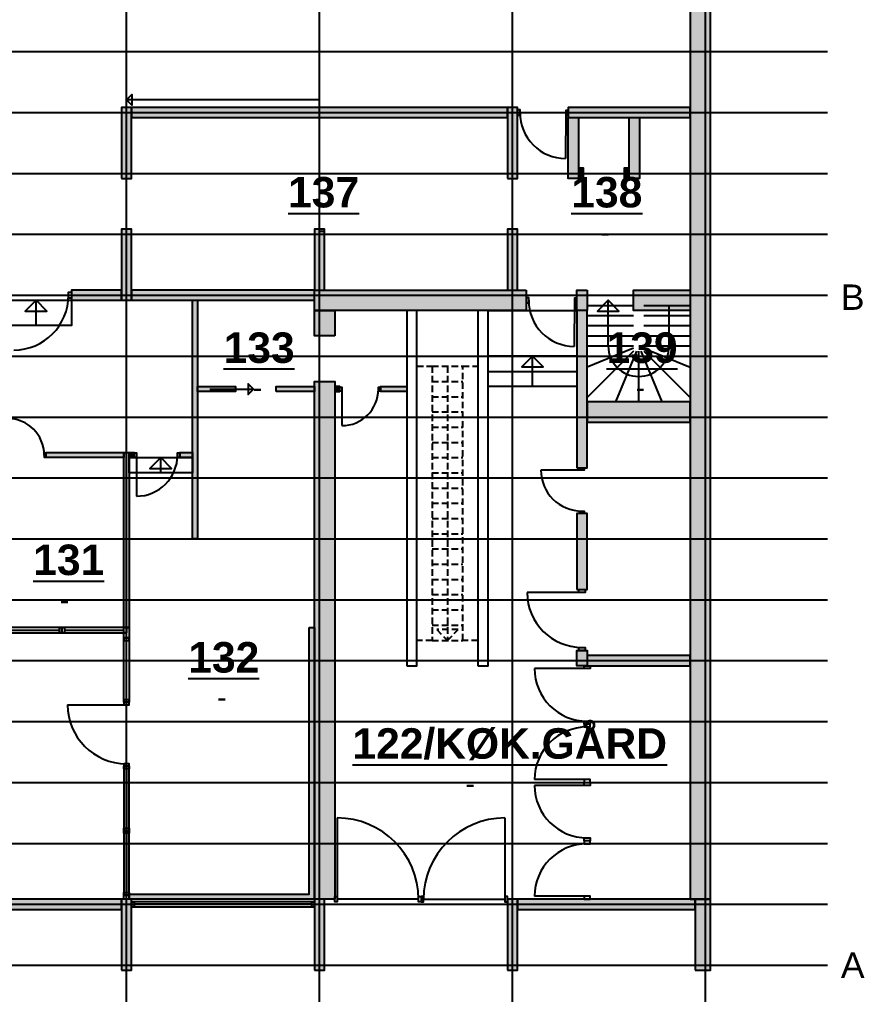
# Model space of a CAD drawing. Header units: millimetres. Extents: x 96064 to 243032, y 44049 to 165007.
# Drawn here: x 176394 to 193032, y 57622 to 76832 of the extents above; entities that cross this region are included whole.
import ezdxf

# ---------------------------------------------------------------- set-up
doc = ezdxf.new("R2010")
doc.units = ezdxf.units.MM
doc.header["$LTSCALE"] = 20
doc.linetypes.add('DASHED', pattern=[19.05, 12.7, -6.35])
for name, color, linetype in [('-  Stueplan eksist', 7, 'CONTINUOUS'), ('-  Trapper', 1, 'CONTINUOUS'), ('- Døre og vinduer', 12, 'CONTINUOUS'), ('-Grid', 254, 'CONTINUOUS'), ('-Rum m2', 6, 'CONTINUOUS'), ('-Rumnumre', 6, 'CONTINUOUS'), ('-Skrav. eksist.', 253, 'CONTINUOUS')]:
    doc.layers.add(name, color=color, linetype=linetype)
doc.styles.add('100', font='arial.ttf', dxfattribs={"height": 150})

msp = doc.modelspace()

# ---------------------------------------------------------------- hatches: boundary and pattern name
at = {"layer": '-Skrav. eksist.'}
h = msp.add_hatch(color=256, dxfattribs=at)
h.dxf.hatch_style = 1
h.paths.add_polyline_path([(189600, 59500), (190000, 59500), (190000, 85900), (189600, 85900)], flags=16)
h.paths.add_polyline_path([(189700, 59300), (189700, 59500), (186200, 59500), (186200, 59300)], flags=17)
h = msp.add_hatch(color=256, dxfattribs=at)
h.dxf.hatch_style = 1
h.paths.add_polyline_path([(189700, 59300), (189700, 59500), (186200, 59500), (186200, 59300)], flags=17)
h.paths.add_polyline_path([(189600, 59500), (190000, 59500), (190000, 85900), (189600, 85900)], flags=16)
h = msp.add_hatch(color=256, dxfattribs=at)
h.dxf.hatch_style = 1
h.paths.add_polyline_path([(189600, 59500), (190000, 59500), (190000, 85900), (189600, 85900)], flags=16)
h.paths.add_polyline_path([(189600, 74900), (189600, 75100), (187200, 75100), (187200, 74900)], flags=17)
h = msp.add_hatch(color=256, dxfattribs=at)
h.dxf.hatch_style = 1
h.paths.add_polyline_path([(189600, 74900), (189600, 75100), (187200, 75100), (187200, 74900)], flags=17)
h.paths.add_polyline_path([(189600, 59500), (190000, 59500), (190000, 85900), (189600, 85900)], flags=16)
h = msp.add_hatch(color=256, dxfattribs=at)
h.dxf.hatch_style = 1
h.paths.add_polyline_path([(187570, 69300), (187570, 68900), (189600, 68900), (189600, 69300)], flags=17)
h.paths.add_polyline_path([(189600, 59500), (190000, 59500), (190000, 85900), (189600, 85900)], flags=16)
h = msp.add_hatch(color=256, dxfattribs=at)
h.dxf.hatch_style = 1
h.paths.add_polyline_path([(189600, 64100), (189600, 64300), (187570, 64300), (187570, 64100)], flags=17)
h.paths.add_polyline_path([(189600, 59500), (190000, 59500), (190000, 85900), (189600, 85900)], flags=16)
h = msp.add_hatch(color=256, dxfattribs=at)
h.dxf.hatch_style = 1
h.paths.add_polyline_path([(187570, 69300), (187570, 68900), (189600, 68900), (189600, 69300)], flags=17)
h.paths.add_polyline_path([(189600, 59500), (190000, 59500), (190000, 85900), (189600, 85900)], flags=16)
h = msp.add_hatch(color=256, dxfattribs=at)
h.dxf.hatch_style = 1
h.paths.add_polyline_path([(189600, 64100), (189600, 64300), (187570, 64300), (187570, 64100)], flags=17)
h.paths.add_polyline_path([(189600, 59500), (190000, 59500), (190000, 85900), (189600, 85900)], flags=16)
h = msp.add_hatch(color=256, dxfattribs=at)
h.dxf.hatch_style = 1
h.paths.add_polyline_path([(189600, 59500), (190000, 59500), (190000, 85900), (189600, 85900)], flags=16)
h.paths.add_polyline_path([(189600, 71500), (189600, 71100), (188485, 71100), (188485, 71500)], flags=17)
h = msp.add_hatch(color=256, dxfattribs=at)
h.dxf.hatch_style = 1
h.paths.add_polyline_path([(189600, 71500), (189600, 71100), (188485, 71100), (188485, 71500)], flags=17)
h.paths.add_polyline_path([(189600, 59500), (190000, 59500), (190000, 85900), (189600, 85900)], flags=16)
h = msp.add_hatch(color=256, dxfattribs=at)
h.dxf.hatch_style = 1
h.paths.add_polyline_path([(189600, 59500), (190000, 59500), (190000, 85900), (189600, 85900)], flags=16)
h.paths.add_polyline_path([(189700, 58100), (190000, 58100), (190000, 59500), (189700, 59500)], flags=17)
h = msp.add_hatch(color=256, dxfattribs=at)
h.dxf.hatch_style = 1
h.paths.add_polyline_path([(189700, 58100), (190000, 58100), (190000, 59500), (189700, 59500)], flags=17)
h.paths.add_polyline_path([(189600, 59500), (190000, 59500), (190000, 85900), (189600, 85900)], flags=16)
h = msp.add_hatch(color=256, dxfattribs=at)
h.dxf.hatch_style = 1
h.paths.add_polyline_path([(189600, 59500), (190000, 59500), (190000, 85900), (189600, 85900)], flags=17)
h.paths.add_polyline_path([(189600, 59500), (190000, 59500), (190000, 85900), (189600, 85900)], flags=16)
h = msp.add_hatch(color=256, dxfattribs=at)
h.dxf.hatch_style = 1
h.paths.add_polyline_path([(178400, 73700), (178600, 73700), (178600, 75100), (178400, 75100)], flags=17)
h = msp.add_hatch(color=256, dxfattribs=at)
h.dxf.hatch_style = 1
h.paths.add_polyline_path([(178400, 73700), (178600, 73700), (178600, 75100), (178400, 75100)], flags=17)
h = msp.add_hatch(color=256, dxfattribs=at)
h.dxf.hatch_style = 1
h.paths.add_polyline_path([(186000, 74900), (186000, 75100), (178600, 75100), (178600, 74900)], flags=17)
h = msp.add_hatch(color=256, dxfattribs=at)
h.dxf.hatch_style = 1
h.paths.add_polyline_path([(186000, 74900), (186000, 75100), (178600, 75100), (178600, 74900)], flags=17)
h = msp.add_hatch(color=256, dxfattribs=at)
h.dxf.hatch_style = 1
h.paths.add_polyline_path([(186000, 73700), (186200, 73700), (186200, 75100), (186000, 75100)], flags=17)
h = msp.add_hatch(color=256, dxfattribs=at)
h.dxf.hatch_style = 1
h.paths.add_polyline_path([(186000, 73700), (186200, 73700), (186200, 75100), (186000, 75100)], flags=17)
h = msp.add_hatch(color=256, dxfattribs=at)
h.dxf.hatch_style = 1
h.paths.add_polyline_path([(187200, 74900), (187400, 74900), (187400, 73700), (187200, 73700)], flags=17)
h = msp.add_hatch(color=256, dxfattribs=at)
h.dxf.hatch_style = 1
h.paths.add_polyline_path([(187200, 74900), (187400, 74900), (187400, 73700), (187200, 73700)], flags=17)
h = msp.add_hatch(color=256, dxfattribs=at)
h.dxf.hatch_style = 1
h.paths.add_polyline_path([(188400, 74900), (188600, 74900), (188600, 73700), (188400, 73700)], flags=17)
h = msp.add_hatch(color=256, dxfattribs=at)
h.dxf.hatch_style = 1
h.paths.add_polyline_path([(188400, 74900), (188600, 74900), (188600, 73700), (188400, 73700)], flags=17)
h = msp.add_hatch(color=256, dxfattribs=at)
h.dxf.hatch_style = 1
h.paths.add_polyline_path([(187400, 73700), (187500, 73700), (187500, 73900), (187400, 73900)], flags=17)
h = msp.add_hatch(color=256, dxfattribs=at)
h.dxf.hatch_style = 1
h.paths.add_polyline_path([(187400, 73700), (187500, 73700), (187500, 73900), (187400, 73900)], flags=17)
h = msp.add_hatch(color=256, dxfattribs=at)
h.dxf.hatch_style = 1
h.paths.add_polyline_path([(188300, 73700), (188400, 73700), (188400, 73900), (188300, 73900)], flags=17)
h = msp.add_hatch(color=256, dxfattribs=at)
h.dxf.hatch_style = 1
h.paths.add_polyline_path([(188300, 73700), (188400, 73700), (188400, 73900), (188300, 73900)], flags=17)
h = msp.add_hatch(color=256, dxfattribs=at)
h.dxf.hatch_style = 1
h.paths.add_polyline_path([(178400, 71300), (178600, 71300), (178600, 72700), (178400, 72700)], flags=17)
h = msp.add_hatch(color=256, dxfattribs=at)
h.dxf.hatch_style = 1
h.paths.add_polyline_path([(178400, 71300), (178600, 71300), (178600, 72700), (178400, 72700)], flags=17)
h = msp.add_hatch(color=256, dxfattribs=at)
h.dxf.hatch_style = 1
h.paths.add_polyline_path([(182200, 71500), (182400, 71500), (182400, 72700), (182200, 72700)], flags=16)
h.paths.add_polyline_path([(182200, 71300), (182200, 71500), (178600, 71500), (178600, 71300)], flags=17)
h = msp.add_hatch(color=256, dxfattribs=at)
h.dxf.hatch_style = 1
h.paths.add_polyline_path([(182200, 71300), (182200, 71500), (178600, 71500), (178600, 71300)], flags=17)
h.paths.add_polyline_path([(182200, 71500), (182400, 71500), (182400, 72700), (182200, 72700)], flags=16)
h = msp.add_hatch(color=256, dxfattribs=at)
h.dxf.hatch_style = 1
h.paths.add_polyline_path([(182200, 71500), (182400, 71500), (182400, 72700), (182200, 72700)], flags=16)
h.paths.add_polyline_path([(182200, 71500), (182400, 71500), (182400, 72700), (182200, 72700)], flags=17)
h = msp.add_hatch(color=256, dxfattribs=at)
h.dxf.hatch_style = 1
h.paths.add_polyline_path([(182200, 71500), (182400, 71500), (182400, 72700), (182200, 72700)], flags=16)
h.paths.add_polyline_path([(186370, 71500), (186370, 71100), (182200, 71100), (182200, 71500)], flags=17)
h.paths.add_polyline_path([(186000, 71500), (186200, 71500), (186200, 72700), (186000, 72700)], flags=16)
h = msp.add_hatch(color=256, dxfattribs=at)
h.dxf.hatch_style = 1
h.paths.add_polyline_path([(186370, 71500), (186370, 71100), (182200, 71100), (182200, 71500)], flags=17)
h.paths.add_polyline_path([(182200, 71500), (182400, 71500), (182400, 72700), (182200, 72700)], flags=16)
h.paths.add_polyline_path([(186000, 71500), (186200, 71500), (186200, 72700), (186000, 72700)], flags=16)
h = msp.add_hatch(color=256, dxfattribs=at)
h.dxf.hatch_style = 1
h.paths.add_polyline_path([(186000, 71500), (186200, 71500), (186200, 72700), (186000, 72700)], flags=17)
h.paths.add_polyline_path([(186000, 71500), (186200, 71500), (186200, 72700), (186000, 72700)], flags=16)
h = msp.add_hatch(color=256, dxfattribs=at)
h.dxf.hatch_style = 1
h.paths.add_polyline_path([(178400, 71300), (178400, 71500), (177420, 71500), (177420, 71300)], flags=17)
h = msp.add_hatch(color=256, dxfattribs=at)
h.dxf.hatch_style = 1
h.paths.add_polyline_path([(178400, 71300), (178400, 71500), (177420, 71500), (177420, 71300)], flags=17)
h = msp.add_hatch(color=256, dxfattribs=at)
h.dxf.hatch_style = 1
h.paths.add_polyline_path([(187570, 71500), (187570, 71100), (187370, 71100), (187370, 71500)], flags=17)
h = msp.add_hatch(color=256, dxfattribs=at)
h.dxf.hatch_style = 1
h.paths.add_polyline_path([(187570, 71500), (187570, 71100), (187370, 71100), (187370, 71500)], flags=17)
h = msp.add_hatch(color=256, dxfattribs=at)
h.dxf.hatch_style = 1
h.paths.add_polyline_path([(179800, 71300), (179900, 71300), (179900, 66600), (179800, 66600)], flags=17)
h = msp.add_hatch(color=256, dxfattribs=at)
h.dxf.hatch_style = 1
h.paths.add_polyline_path([(179800, 71300), (179900, 71300), (179900, 66600), (179800, 66600)], flags=17)
h = msp.add_hatch(color=256, dxfattribs=at)
h.dxf.hatch_style = 1
h.paths.add_polyline_path([(182600, 70600), (182200, 70600), (182200, 71100), (182600, 71100)], flags=17)
h = msp.add_hatch(color=256, dxfattribs=at)
h.dxf.hatch_style = 1
h.paths.add_polyline_path([(182600, 70600), (182200, 70600), (182200, 71100), (182600, 71100)], flags=17)
h = msp.add_hatch(color=256, dxfattribs=at)
h.dxf.hatch_style = 1
h.paths.add_polyline_path([(187370, 68000), (187570, 68000), (187570, 71100), (187370, 71100)], flags=17)
h = msp.add_hatch(color=256, dxfattribs=at)
h.dxf.hatch_style = 1
h.paths.add_polyline_path([(187370, 68000), (187570, 68000), (187570, 71100), (187370, 71100)], flags=17)
h = msp.add_hatch(color=256, dxfattribs=at)
h.dxf.hatch_style = 1
h.paths.add_polyline_path([(179900, 69500), (179900, 69600), (180650, 69600), (180650, 69500)], flags=17)
h = msp.add_hatch(color=256, dxfattribs=at)
h.dxf.hatch_style = 1
h.paths.add_polyline_path([(179900, 69500), (179900, 69600), (180650, 69600), (180650, 69500)], flags=17)
h = msp.add_hatch(color=256, dxfattribs=at)
h.dxf.hatch_style = 1
h.paths.add_polyline_path([(181450, 69500), (181450, 69600), (182200, 69600), (182200, 69500)], flags=17)
h = msp.add_hatch(color=256, dxfattribs=at)
h.dxf.hatch_style = 1
h.paths.add_polyline_path([(181450, 69500), (181450, 69600), (182200, 69600), (182200, 69500)], flags=17)
h = msp.add_hatch(color=256, dxfattribs=at)
h.dxf.hatch_style = 1
h.paths.add_polyline_path([(182600, 59500), (182200, 59500), (182200, 69700), (182600, 69700)], flags=17)
h = msp.add_hatch(color=256, dxfattribs=at)
h.dxf.hatch_style = 1
h.paths.add_polyline_path([(182600, 59500), (182200, 59500), (182200, 69700), (182600, 69700)], flags=17)
h = msp.add_hatch(color=256, dxfattribs=at)
h.dxf.hatch_style = 1
h.paths.add_polyline_path([(182700, 69500), (182700, 69600), (182600, 69600), (182600, 69500)], flags=17)
h = msp.add_hatch(color=256, dxfattribs=at)
h.dxf.hatch_style = 1
h.paths.add_polyline_path([(182700, 69500), (182700, 69600), (182600, 69600), (182600, 69500)], flags=17)
h = msp.add_hatch(color=256, dxfattribs=at)
h.dxf.hatch_style = 1
h.paths.add_polyline_path([(183500, 69500), (183500, 69600), (184020, 69600), (184020, 69500)], flags=17)
h = msp.add_hatch(color=256, dxfattribs=at)
h.dxf.hatch_style = 1
h.paths.add_polyline_path([(183500, 69500), (183500, 69600), (184020, 69600), (184020, 69500)], flags=17)
h = msp.add_hatch(color=256, dxfattribs=at)
h.dxf.hatch_style = 1
h.paths.add_polyline_path([(176920, 68200), (176920, 68300), (178450, 68300), (178450, 68200)], flags=17)
h = msp.add_hatch(color=256, dxfattribs=at)
h.dxf.hatch_style = 1
h.paths.add_polyline_path([(176920, 68200), (176920, 68300), (178450, 68300), (178450, 68200)], flags=17)
h = msp.add_hatch(color=256, dxfattribs=at)
h.dxf.hatch_style = 1
h.paths.add_polyline_path([(178450, 68300), (178550, 68300), (178550, 64850), (178450, 64850)], flags=17)
h = msp.add_hatch(color=256, dxfattribs=at)
h.dxf.hatch_style = 1
h.paths.add_polyline_path([(178450, 68300), (178550, 68300), (178550, 64850), (178450, 64850)], flags=17)
h = msp.add_hatch(color=256, dxfattribs=at)
h.dxf.hatch_style = 1
h.paths.add_polyline_path([(178550, 68200), (178550, 68300), (178650, 68300), (178650, 68200)], flags=17)
h = msp.add_hatch(color=256, dxfattribs=at)
h.dxf.hatch_style = 1
h.paths.add_polyline_path([(178550, 68200), (178550, 68300), (178650, 68300), (178650, 68200)], flags=17)
h = msp.add_hatch(color=256, dxfattribs=at)
h.dxf.hatch_style = 1
h.paths.add_polyline_path([(179550, 68200), (179550, 68300), (179800, 68300), (179800, 68200)], flags=17)
h = msp.add_hatch(color=256, dxfattribs=at)
h.dxf.hatch_style = 1
h.paths.add_polyline_path([(179550, 68200), (179550, 68300), (179800, 68300), (179800, 68200)], flags=17)
h = msp.add_hatch(color=256, dxfattribs=at)
h.dxf.hatch_style = 1
h.paths.add_polyline_path([(187370, 65600), (187570, 65600), (187570, 67100), (187370, 67100)], flags=17)
h = msp.add_hatch(color=256, dxfattribs=at)
h.dxf.hatch_style = 1
h.paths.add_polyline_path([(187370, 65600), (187570, 65600), (187570, 67100), (187370, 67100)], flags=17)
h = msp.add_hatch(color=256, dxfattribs=at)
h.dxf.hatch_style = 1
h.paths.add_polyline_path([(182100, 64850), (182200, 64850), (182200, 59500), (178550, 59500), (178550, 59600), (182100, 59600)], flags=17)
h = msp.add_hatch(color=256, dxfattribs=at)
h.dxf.hatch_style = 1
h.paths.add_polyline_path([(182100, 64850), (182200, 64850), (182200, 59500), (178550, 59500), (178550, 59600), (182100, 59600)], flags=17)
h = msp.add_hatch(color=256, dxfattribs=at)
h.dxf.hatch_style = 1
h.paths.add_polyline_path([(187570, 64100), (187370, 64100), (187370, 64400), (187570, 64400)], flags=17)
h = msp.add_hatch(color=256, dxfattribs=at)
h.dxf.hatch_style = 1
h.paths.add_polyline_path([(187570, 64100), (187370, 64100), (187370, 64400), (187570, 64400)], flags=17)
h = msp.add_hatch(color=256, dxfattribs=at)
h.dxf.hatch_style = 1
h.paths.add_polyline_path([(178400, 59300), (178400, 59500), (174800, 59500), (174800, 59300)], flags=17)
h = msp.add_hatch(color=256, dxfattribs=at)
h.dxf.hatch_style = 1
h.paths.add_polyline_path([(178400, 59300), (178400, 59500), (174800, 59500), (174800, 59300)], flags=17)
h = msp.add_hatch(color=256, dxfattribs=at)
h.dxf.hatch_style = 1
h.paths.add_polyline_path([(178400, 58100), (178600, 58100), (178600, 59500), (178400, 59500)], flags=17)
h = msp.add_hatch(color=256, dxfattribs=at)
h.dxf.hatch_style = 1
h.paths.add_polyline_path([(178400, 58100), (178600, 58100), (178600, 59500), (178400, 59500)], flags=17)
h = msp.add_hatch(color=256, dxfattribs=at)
h.dxf.hatch_style = 1
h.paths.add_polyline_path([(182200, 58100), (182400, 58100), (182400, 59500), (182200, 59500)], flags=17)
h = msp.add_hatch(color=256, dxfattribs=at)
h.dxf.hatch_style = 1
h.paths.add_polyline_path([(182200, 58100), (182400, 58100), (182400, 59500), (182200, 59500)], flags=17)
h = msp.add_hatch(color=256, dxfattribs=at)
h.dxf.hatch_style = 1
h.paths.add_polyline_path([(186000, 58100), (186200, 58100), (186200, 59500), (186000, 59500)], flags=17)
h = msp.add_hatch(color=256, dxfattribs=at)
h.dxf.hatch_style = 1
h.paths.add_polyline_path([(186000, 58100), (186200, 58100), (186200, 59500), (186000, 59500)], flags=17)

# ---------------------------------------------------------------- linework, layer by layer
at = {"layer": '-  Stueplan eksist'}
for points in [[(189600, 59500), (190000, 59500), (190000, 85900), (189600, 85900)], [(178400, 73700), (178600, 73700), (178600, 75100), (178400, 75100)], [(186000, 74900), (186000, 75100), (178600, 75100), (178600, 74900)], [(186000, 73700), (186200, 73700), (186200, 75100), (186000, 75100)], [(189600, 74900), (189600, 75100), (187200, 75100), (187200, 74900)], [(187200, 74900), (187400, 74900), (187400, 73700), (187200, 73700)], [(188400, 74900), (188600, 74900), (188600, 73700), (188400, 73700)], [(187400, 73700), (187500, 73700), (187500, 73900), (187400, 73900)], [(188300, 73700), (188400, 73700), (188400, 73900), (188300, 73900)], [(178400, 71300), (178600, 71300), (178600, 72700), (178400, 72700)], [(182200, 71500), (182400, 71500), (182400, 72700), (182200, 72700)], [(186000, 71500), (186200, 71500), (186200, 72700), (186000, 72700)], [(178400, 71300), (178400, 71500), (177420, 71500), (177420, 71300)], [(182200, 71300), (182200, 71500), (178600, 71500), (178600, 71300)], [(186370, 71500), (186370, 71100), (182200, 71100), (182200, 71500)], [(187570, 71500), (187570, 71100), (187370, 71100), (187370, 71500)], [(189600, 71500), (189600, 71100), (188485, 71100), (188485, 71500)], [(179800, 71300), (179900, 71300), (179900, 66600), (179800, 66600)], [(182600, 70600), (182200, 70600), (182200, 71100), (182600, 71100)], [(184020, 64100), (184220, 64100), (184220, 71100), (184020, 71100)], [(185420, 64100), (185620, 64100), (185620, 71100), (185420, 71100)], [(187370, 68000), (187570, 68000), (187570, 71100), (187370, 71100)], [(179900, 69500), (179900, 69600), (180650, 69600), (180650, 69500)], [(181450, 69500), (181450, 69600), (182200, 69600), (182200, 69500)], [(182600, 59500), (182200, 59500), (182200, 69700), (182600, 69700)], [(182700, 69500), (182700, 69600), (182600, 69600), (182600, 69500)], [(183500, 69500), (183500, 69600), (184020, 69600), (184020, 69500)], [(187570, 69300), (187570, 68900), (189600, 68900), (189600, 69300)], [(176920, 68200), (176920, 68300), (178450, 68300), (178450, 68200)], [(178450, 68300), (178550, 68300), (178550, 64850), (178450, 64850)], [(178550, 68200), (178550, 68300), (178650, 68300), (178650, 68200)], [(179550, 68200), (179550, 68300), (179800, 68300), (179800, 68200)], [(187370, 65600), (187570, 65600), (187570, 67100), (187370, 67100)], [(182100, 64850), (182200, 64850), (182200, 59500), (178550, 59500), (178550, 59600), (182100, 59600)], [(187570, 64100), (187370, 64100), (187370, 64400), (187570, 64400)], [(189600, 64100), (189600, 64300), (187570, 64300), (187570, 64100)], [(178400, 59300), (178400, 59500), (174800, 59500), (174800, 59300)], [(178400, 58100), (178600, 58100), (178600, 59500), (178400, 59500)], [(182200, 58100), (182400, 58100), (182400, 59500), (182200, 59500)], [(186000, 58100), (186200, 58100), (186200, 59500), (186000, 59500)], [(189700, 59300), (189700, 59500), (186200, 59500), (186200, 59300)], [(189700, 58100), (190000, 58100), (190000, 59500), (189700, 59500)]]:
    msp.add_lwpolyline(points, close=True, dxfattribs=at)
at = {"layer": '-  Trapper'}
for p, q in [((187570, 71200), (188485, 71200)), ((188685, 71200), (189600, 71200)), ((189185, 70400), (189185, 71200)), ((187570, 71000), (188485, 71000)), ((188685, 71000), (189600, 71000)), ((187570, 70800), (188485, 70800)), ((188685, 70800), (189600, 70800)), ((187570, 70600), (188485, 70600)), ((188685, 70600), (189600, 70600)), ((187570, 70400), (188485, 70400)), ((188485, 70359), (187570, 69980)), ((188685, 70400), (189600, 70400)), ((188685, 70359), (189600, 69980)), ((188485, 70300), (187570, 69385)), ((188544, 70300), (188129, 69300)), ((188585, 70300), (188585, 69300)), ((188626, 70300), (189041, 69300)), ((188685, 70300), (189600, 69385))]:
    msp.add_line(p, q, dxfattribs=at)
at = {"layer": '-  Trapper', "linetype": 'DASHED', "ltscale": 0.5}
for p, q in [((184520, 70000), (185120, 70000)), ((184520, 69700), (185120, 69700)), ((184520, 69400), (185120, 69400)), ((184520, 69100), (185120, 69100)), ((184520, 68800), (185120, 68800)), ((184520, 68500), (185120, 68500)), ((184520, 68200), (185120, 68200)), ((184520, 67900), (185120, 67900)), ((184520, 67600), (185120, 67600)), ((184520, 67300), (185120, 67300)), ((184520, 67300), (185120, 67300)), ((184520, 67000), (185120, 67000)), ((184520, 67000), (185120, 67000)), ((184520, 66700), (185120, 66700)), ((184520, 66400), (185120, 66400)), ((184520, 66100), (185120, 66100)), ((184520, 65800), (185120, 65800)), ((184520, 65500), (185120, 65500)), ((184520, 65200), (185120, 65200)), ((184520, 64900), (185120, 64900)), ((184520, 64600), (185120, 64600))]:
    msp.add_line(p, q, dxfattribs=at)
at = {"layer": '-  Trapper'}
for points in [[(176020, 71300), (177420, 71300), (177420, 70800), (176020, 70800)], [(185620, 71100), (187370, 71100), (187370, 70200), (185620, 70200)], [(185620, 69900), (187370, 69900), (187370, 69600), (185620, 69600)], [(178550, 68200), (179800, 68200), (179800, 67900), (178550, 67900)]]:
    msp.add_lwpolyline(points, close=True, dxfattribs=at)
for points in [[(176720, 70800), (176720, 71300), (176508, 71088), (176932, 71088), (176720, 71300)], [(187985, 70400), (187985, 71299), (187773, 71087), (188197, 71087), (187985, 71299)], [(186495, 69600), (186495, 70200), (186283, 69988), (186707, 69988), (186495, 70200)], [(179175, 67900), (179175, 68200), (178963, 67988), (179387, 67988), (179175, 68200)]]:
    msp.add_lwpolyline(points, dxfattribs=at)
at = {"layer": '-  Trapper', "linetype": 'DASHED', "ltscale": 0.5}
for points in [[(184520, 64600), (184220, 64600), (184220, 70000), (184520, 70000)], [(185420, 64600), (185120, 64600), (185120, 70000), (185420, 70000)]]:
    msp.add_lwpolyline(points, close=True, dxfattribs=at)
msp.add_lwpolyline([(184820, 70000), (184820, 64600), (185032, 64812), (184608, 64812), (184820, 64600)], dxfattribs=at)
at = {"layer": '-  Trapper'}
msp.add_arc((188585, 70400), 600, 180, 0, dxfattribs=at)
at = {"layer": '- Døre og vinduer'}
for p, q in [((187150, 74992), (187142, 74092)), ((187320, 71292), (187312, 70392)), ((182740, 69550), (182740, 68830)), ((178695, 68250), (178695, 67440)), ((187470, 67955), (186660, 67955)), ((187470, 65540), (186390, 65540)), ((176020, 64800), (177180, 64800)), ((177280, 64800), (178450, 64800)), ((178500, 63430), (178500, 64600)), ((187570, 64043), (186535, 64043)), ((177340, 63330), (178500, 63330)), ((178500, 62170), (178500, 63330)), ((178500, 62070), (178500, 60900)), ((187570, 61858), (186535, 61858)), ((187570, 61742), (186535, 61742)), ((182650, 61100), (182650, 59500)), ((185950, 61100), (185950, 59500)), ((178500, 60800), (178500, 59630)), ((187570, 59557), (186535, 59557)), ((182150, 59400), (178650, 59400)), ((184250, 59500), (182650, 59500)), ((184350, 59500), (185950, 59500))]:
    msp.add_line(p, q, dxfattribs=at)
for points in [[(182300, 75250), (178500, 75250), (178606, 75356), (178606, 75144), (178500, 75250)], [(180140, 69550), (181000, 69550), (180894, 69656), (180894, 69444), (181000, 69550)]]:
    msp.add_lwpolyline(points, dxfattribs=at)
for points in [[(186200, 74950), (186250, 74950), (186250, 75050), (186200, 75050)], [(187150, 74942), (187200, 74942), (187200, 75042), (187150, 75042)], [(177420, 71340), (177360, 71340), (177360, 71460), (177420, 71460)], [(186370, 71250), (186420, 71250), (186420, 71350), (186370, 71350)], [(187320, 71242), (187370, 71242), (187370, 71342), (187320, 71342)], [(182740, 69510), (182700, 69510), (182700, 69590), (182740, 69590)], [(183500, 69510), (183460, 69510), (183460, 69590), (183500, 69590)], [(176920, 68290), (176880, 68290), (176880, 68210), (176920, 68210)], [(178695, 68205), (178650, 68205), (178650, 68295), (178695, 68295)], [(179550, 68205), (179505, 68205), (179505, 68295), (179550, 68295)], [(187425, 67955), (187425, 68000), (187515, 68000), (187515, 67955)], [(187425, 67100), (187425, 67145), (187515, 67145), (187515, 67100)], [(187410, 65540), (187410, 65600), (187530, 65600), (187530, 65540)], [(177230, 64750), (177230, 64850), (175970, 64850), (175970, 64750)], [(177180, 64750), (177180, 64850), (177230, 64850), (177230, 64750)], [(178500, 64750), (178500, 64850), (177230, 64850), (177230, 64750)], [(177230, 64750), (177230, 64850), (177280, 64850), (177280, 64750)], [(178450, 64750), (178450, 64850), (178500, 64850), (178500, 64750)], [(178500, 64850), (178550, 64850), (178550, 64650), (178450, 64650), (178450, 64750), (178500, 64750)], [(178450, 64650), (178550, 64650), (178550, 63380), (178450, 63380)], [(178450, 64600), (178550, 64600), (178550, 64650), (178450, 64650)], [(187410, 64400), (187410, 64460), (187530, 64460), (187530, 64400)], [(187512, 64043), (187512, 64100), (187628, 64100), (187628, 64043)], [(178450, 63380), (178550, 63380), (178550, 63430), (178450, 63430)], [(178450, 63330), (178550, 63330), (178550, 63380), (178450, 63380)], [(187512, 62950), (187512, 63008), (187628, 63008), (187628, 62950)], [(187512, 62950), (187512, 62893), (187628, 62893), (187628, 62950)], [(178450, 62120), (178550, 62120), (178550, 62170), (178450, 62170)], [(178450, 60850), (178550, 60850), (178550, 62120), (178450, 62120)], [(178450, 62120), (178550, 62120), (178550, 62070), (178450, 62070)], [(187512, 61858), (187512, 61800), (187628, 61800), (187628, 61858)], [(187512, 61742), (187512, 61800), (187628, 61800), (187628, 61742)], [(178450, 60900), (178550, 60900), (178550, 60850), (178450, 60850)], [(178450, 59580), (178550, 59580), (178550, 60850), (178450, 60850)], [(178450, 60850), (178550, 60850), (178550, 60800), (178450, 60800)], [(187512, 60650), (187512, 60708), (187628, 60708), (187628, 60650)], [(187512, 60650), (187512, 60593), (187628, 60593), (187628, 60650)], [(178450, 59630), (178550, 59630), (178550, 59580), (178450, 59580)], [(178450, 59580), (178550, 59580), (178550, 59500), (178450, 59500)], [(187512, 59557), (187512, 59500), (187628, 59500), (187628, 59557)], [(178600, 59450), (178600, 59350), (182200, 59350), (182200, 59450)], [(178650, 59450), (178650, 59350), (178600, 59350), (178600, 59450)], [(182200, 59450), (182200, 59350), (182150, 59350), (182150, 59450)], [(182650, 59550), (182650, 59450), (182600, 59450), (182600, 59550)], [(184300, 59550), (184300, 59450), (184250, 59450), (184250, 59550)], [(184300, 59550), (184300, 59450), (184350, 59450), (184350, 59550)], [(185950, 59550), (185950, 59450), (186000, 59450), (186000, 59550)]]:
    msp.add_lwpolyline(points, close=True, dxfattribs=at)
for centre, radius, start, end in [((187150, 74992), 900, 179.5169, 269.5169), ((176280, 71400), 1080, 270, 0), ((187320, 71292), 900, 179.5169, 269.5169), ((182740, 69550), 720, 270, 0), ((176160, 68250), 720, 0, 90), ((178695, 68250), 810, 270, 0), ((187470, 67955), 810, 180, 270), ((187470, 65540), 1080, 180, 270), ((187570, 64043), 1035, 180, 270), ((178500, 63330), 1160, 180, 270), ((187570, 61858), 1035, 90, 180), ((187570, 61742), 1035, 180, 270), ((182650, 59500), 1600, 0, 90), ((185950, 59500), 1600, 90, 180), ((187570, 59557), 1035, 90, 180)]:
    msp.add_arc(centre, radius, start, end, dxfattribs=at)
at = {"layer": '-Grid', "color": 251}
for p, q in [((178500, 47600), (178500, 163600)), ((182300, 47600), (182300, 163600)), ((186100, 47600), (186100, 163600)), ((189900, 47600), (189900, 163600)), ((147100, 76200), (192300, 76200)), ((147100, 75000), (192300, 75000)), ((147100, 73800), (192300, 73800)), ((147100, 72600), (192300, 72600)), ((147100, 71400), (192300, 71400)), ((147100, 70200), (192300, 70200)), ((147100, 69000), (192300, 69000)), ((147100, 67800), (192300, 67800)), ((147100, 66600), (192300, 66600)), ((147100, 65400), (192300, 65400)), ((147100, 64200), (192300, 64200)), ((147100, 63000), (192300, 63000)), ((147100, 61800), (192300, 61800)), ((147100, 60600), (192300, 60600)), ((147100, 59400), (192300, 59400)), ((147100, 58200), (192300, 58200))]:
    msp.add_line(p, q, dxfattribs=at)

# ---------------------------------------------------------------- texts
at = {"layer": '-Grid', "color": 3, "char_height": 500, "width": 361.3, "attachment_point": 5, "style": '100'}
for s, insert in [('{\\C7;B}', (192800, 71361)), ('{\\C7;A}', (192800, 58200))]:
    msp.add_mtext(s, dxfattribs=dict(at, insert=insert))
at = {"layer": '-Rum m2', "color": 6, "attachment_point": 1, "style": '100'}
for s, insert, char_height in [('\\pi826.92;-', (181446, 72842), 300), ('\\pi808.06;-', (187023, 72842), 400), ('\\pi808.06;-', (180178, 69779), 400), ('\\pi808.06;-', (187717, 69779), 400), ('\\pi808.06;-', (176379, 65599), 400), ('\\pi808.06;-', (179479, 63678), 400), ('\\pi808.06;-', (184364, 61980), 400)]:
    msp.add_mtext_dynamic_manual_height_columns(s, width=1767, gutter_width=750, heights=[0], dxfattribs=dict(at, insert=insert, char_height=char_height))
at = {"layer": '-Rumnumre', "color": 6, "char_height": 600, "attachment_point": 1, "style": '100'}
for s, insert in [('\\pi236.02;{\\fArial|b1|i0|c0|p34;\\L137}', (181446, 73730)), ('\\pi236.23;{\\fArial|b1|i0|c0|p34;\\L138}', (187023, 73730)), ('\\pi235.41;{\\fArial|b1|i0|c0|p34;\\L133}', (180178, 70667)), ('\\pi236.84;{\\fArial|b1|i0|c0|p34;\\L139}', (187717, 70667)), ('\\pi285.55;{\\fArial|b1|i0|c0|p34;\\L131}', (176379, 66487)), ('\\pi238.48;{\\fArial|b1|i0|c0|p34;\\L132}', (179479, 64566)), ('\\pi-2159.9;{\\fArial|b1|i0|c0|p34;\\L122/KØK.GÅRD}', (185109, 62868))]:
    msp.add_mtext_dynamic_manual_height_columns(s, width=1767, gutter_width=750, heights=[0], dxfattribs=dict(at, insert=insert))

doc.saveas('drawing.dxf')
